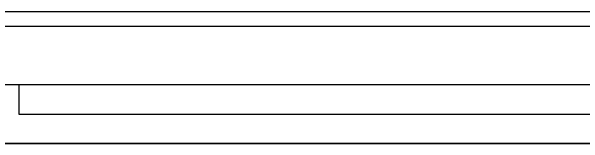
# Model space of a CAD drawing. Header units: metres. Extents: x 22.6 to 101.3, y 9.4 to 67.4.
# Drawn here: x 38.369 to 40.319, y 39.747 to 40.197 of the extents above; entities that cross this region are included whole.
import ezdxf

# ---------------------------------------------------------------- set-up
doc = ezdxf.new("R2010")
doc.units = ezdxf.units.M
doc.layers.add('00', color=252, linetype='Continuous')

msp = doc.modelspace()

# ---------------------------------------------------------------- linework, layer by layer
at = {"layer": '00', "color": 252}
for p, q in [((36.39393060839776, 40.19732717912515), (46.19393060839769, 40.19732717912511)), ((38.29393060839765, 40.14732717912513), (40.49393060839765, 40.14732717912511)), ((40.49393060839765, 39.94732717912512), (38.29393060839765, 39.94732717912513)), ((38.39393060839765, 39.94732717912512), (38.39393060839765, 39.8473271791251)), ((38.39393060839765, 39.8473271791251), (40.39393060839765, 39.84732717912509)), ((45.89393060839766, 39.74732717912505), (36.69393060839777, 39.74732717912511)), ((36.69393060839777, 39.74732717912505), (45.89393060839766, 39.74732717912505))]:
    msp.add_line(p, q, dxfattribs=at)

doc.saveas('drawing.dxf')
